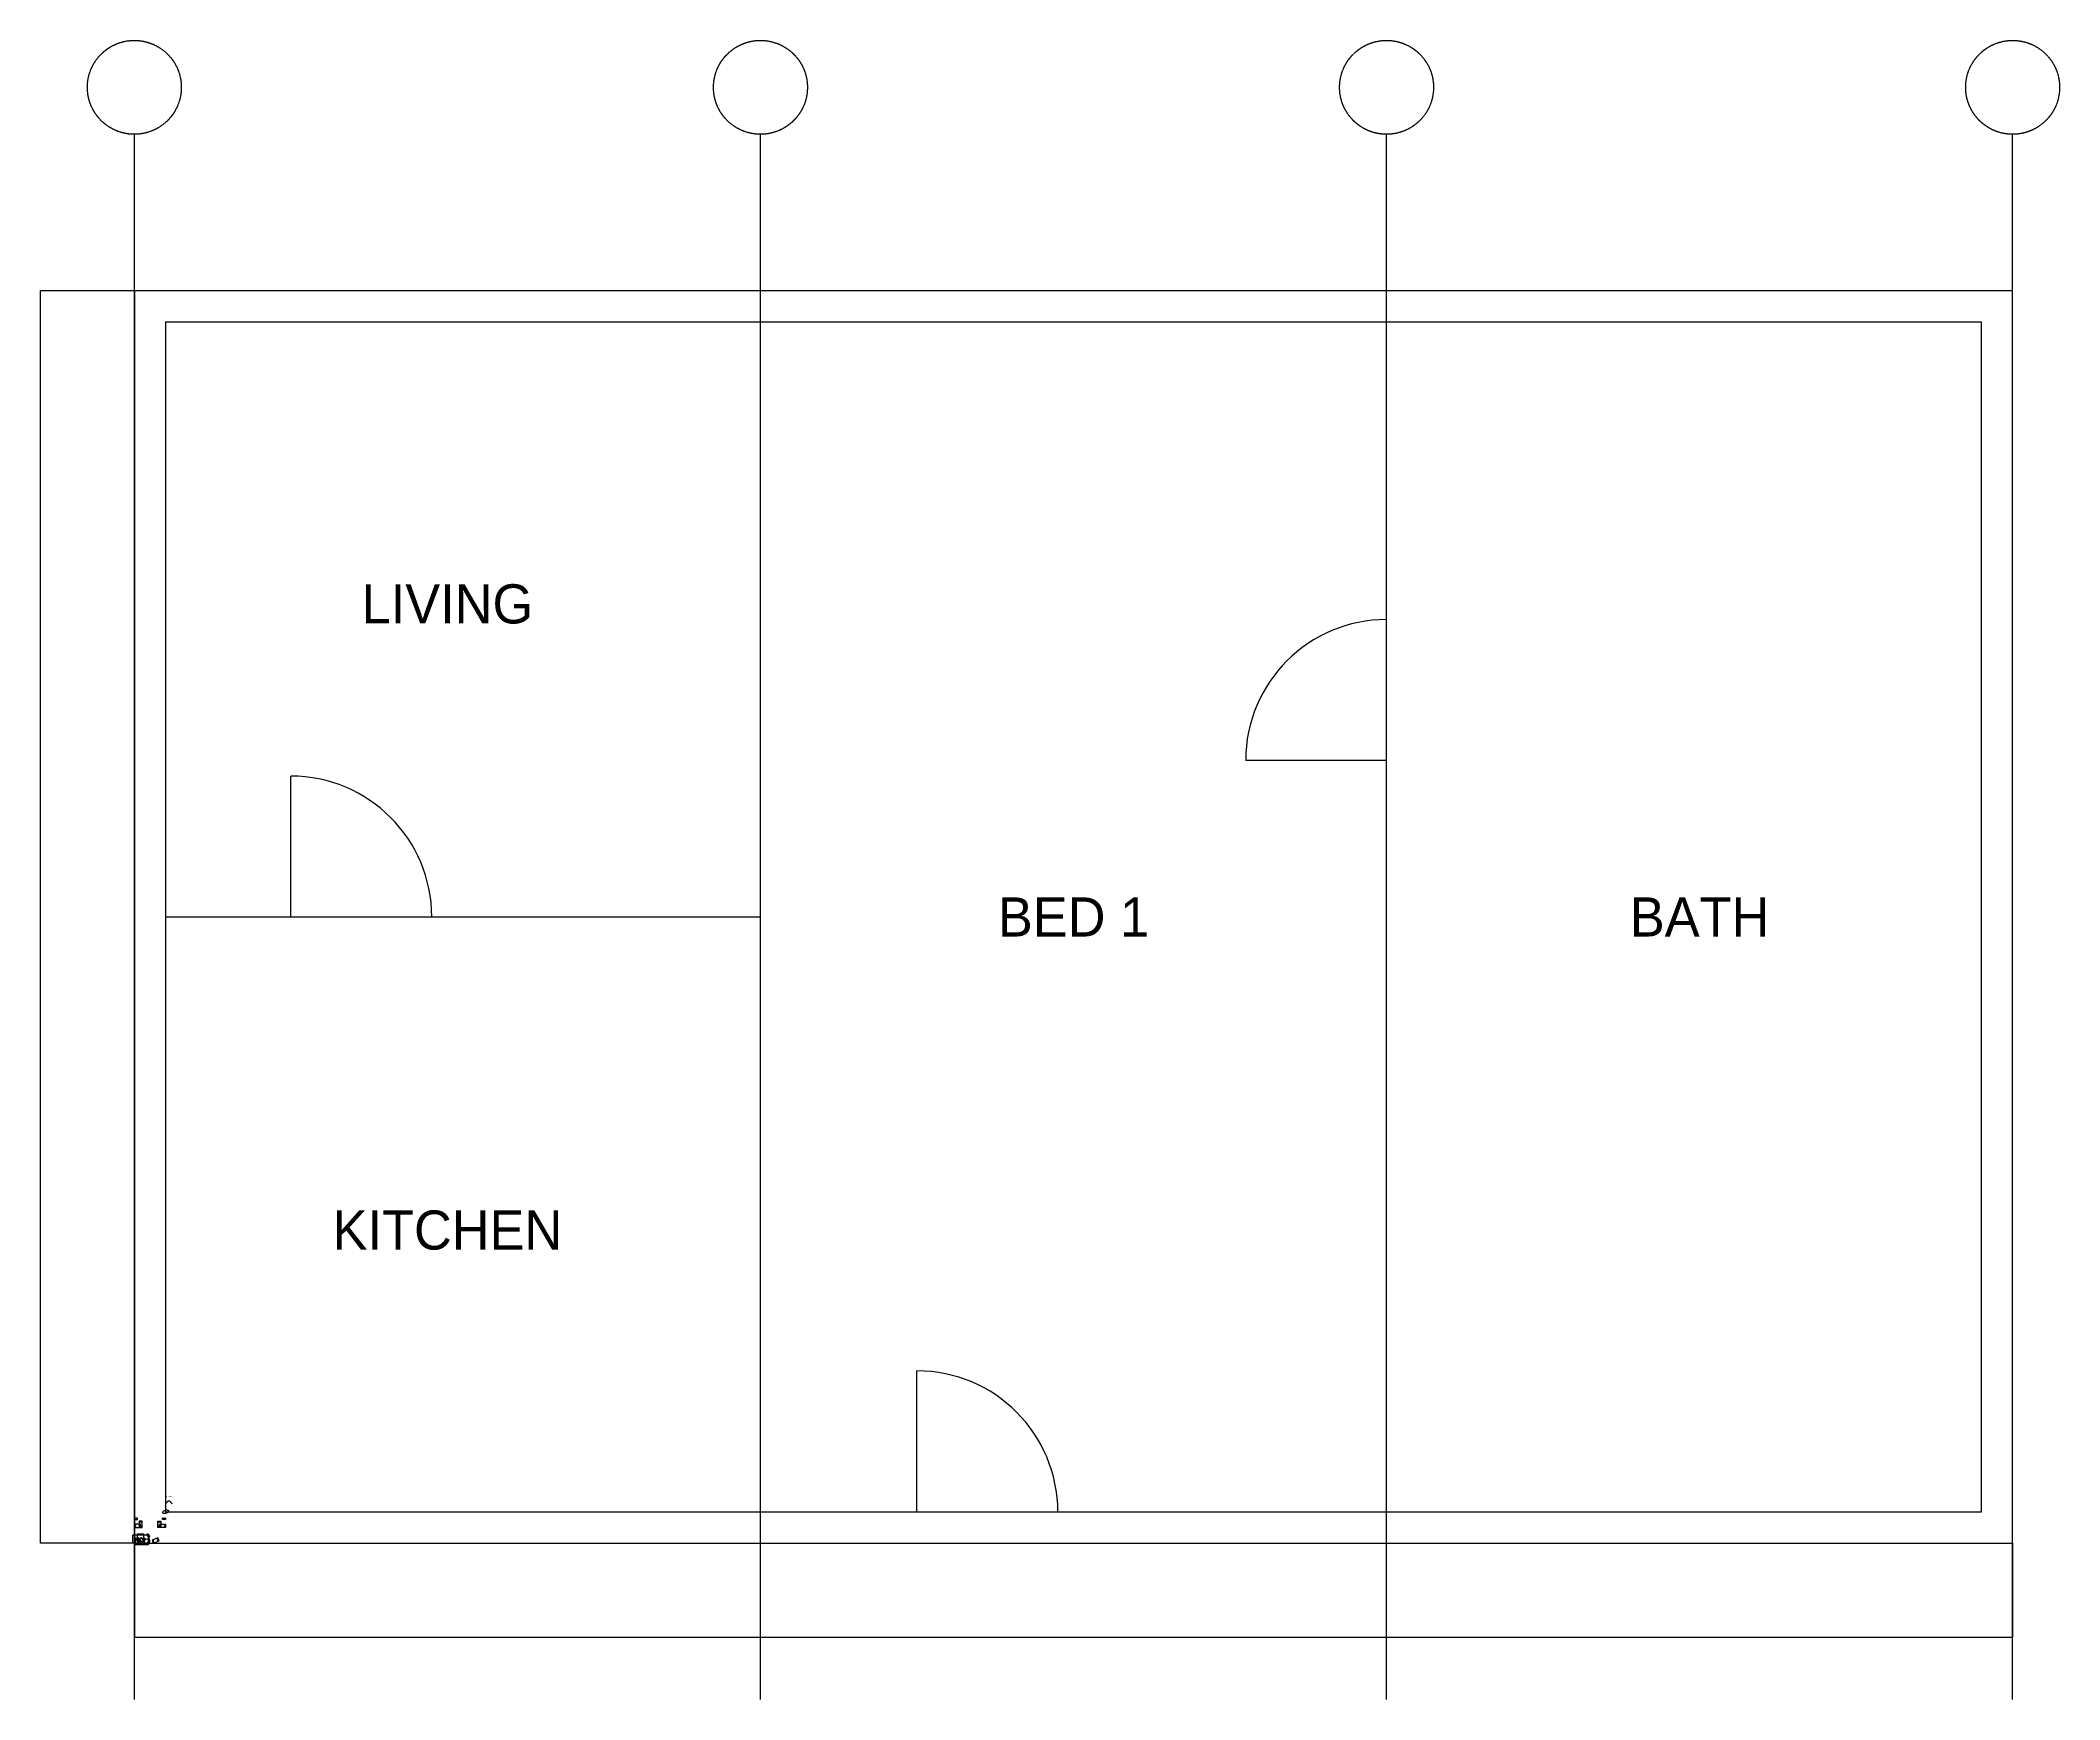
# Model space of a CAD drawing. Extents: x -600 to 12300, y -1000 to 9600.
import ezdxf
from ezdxf.enums import TextEntityAlignment as Align

# ---------------------------------------------------------------- set-up
doc = ezdxf.new("R2010")
doc.units = 0
doc.linetypes.add('CENTER', pattern=[5.08, 3.175, -0.635, 0.635, -0.635])
doc.linetypes.add('DASHED', pattern=[1.524, 1.27, -0.254])
doc.layers.get('0').update_dxf_attribs({"linetype": 'CONTINUOUS'})
doc.layers.get('DEFPOINTS').update_dxf_attribs({"linetype": 'CONTINUOUS'})
for name, color, linetype in [('CENTER', 1, 'CENTER'), ('DIMS', 1, 'CONTINUOUS'), ('DOORS', 3, 'CONTINUOUS'), ('GRID', 8, 'DASHED'), ('HIDDEN', 5, 'CONTINUOUS'), ('OUTLINE', 7, 'CONTINUOUS'), ('P2D', 7, 'CONTINUOUS'), ('ROOMS', 2, 'CONTINUOUS'), ('WALLS', 7, 'CONTINUOUS'), ('WINDOWS', 4, 'CONTINUOUS')]:
    doc.layers.add(name, color=color, linetype=linetype)
doc.styles.add('OPENSANSCONDENSED-LIGHT', font='OpenSansCondensed-Light.ttf')
doc.dimstyles.new('EZ_CURVED', dxfattribs={"dimtxt": 0.25, "dimasz": 0.25, "dimexe": 0.375, "dimexo": 0.125, "dimgap": 0.1, "dimtad": 1, "dimlfac": 100, "dimzin": 12, "dimcen": 2.5, "dimazin": 3, "dimtfac": 0.5, "dimtmove": 0, "dimatfit": 3})
doc.dimstyles.new('EZ_RADIUS', dxfattribs={"dimtxt": 0.25, "dimasz": 0.25, "dimexe": 0.375, "dimexo": 0.125, "dimgap": 0.1, "dimtad": 1, "dimlfac": 100, "dimzin": 12, "dimblk": 'CLOSEDBLANK', "dimcen": 0, "dimazin": 3, "dimtfac": 0.5, "dimtofl": 0, "dimtmove": 0, "dimatfit": 3})
doc.dimstyles.new('EZDXF', dxfattribs={"dimtxt": 0.25, "dimasz": 0.175, "dimexe": 0.375, "dimexo": 0.125, "dimgap": 0.1, "dimtad": 1, "dimlfac": 100, "dimzin": 12, "dimblk": 'ARCHTICK', "dimcen": 2.5, "dimazin": 3, "dimtfac": 0.5, "dimtmove": 0, "dimatfit": 3})

# ---------------------------------------------------------------- blocks, each defined once
blk = doc.blocks.new('_ARCHTICK')
at = {"color": 0, "linetype": 'BYBLOCK', "const_width": 0.15}
blk.add_lwpolyline([(-0.5, -0.5), (0.5, 0.5)], dxfattribs=at)
blk = doc.blocks.new('*D3')
for p, q in [((0, 0), (0, -600)), ((12000, 0), (12000, -600)), ((0, -600), (12000, -600))]:
    blk.add_line(p, q)
at = {"layer": 'DEFPOINTS'}
for p in [(0, 0), (12000, 0), (0, -600)]:
    blk.add_point(p, dxfattribs=at)
at = {"layer": 'DIMS', "xscale": 0.175, "yscale": 0.175, "rotation": 180}
blk.add_blockref('_ARCHTICK', (0, -600), dxfattribs=at)
at = {"layer": 'DIMS', "xscale": 0.175, "yscale": 0.175}
blk.add_blockref('_ARCHTICK', (12000, -600), dxfattribs=at)
at = {"layer": 'DIMS', "style": 'OPENSANSCONDENSED-LIGHT'}
blk.add_text('1200000', height=0.25, dxfattribs=at).set_placement((5999, -600))
blk = doc.blocks.new('*D4')
for p, q in [((0, 8000), (-600, 8000)), ((-600, 0), (-600, 8000)), ((0, 0), (-600, 0))]:
    blk.add_line(p, q)
at = {"layer": 'DEFPOINTS'}
for p in [(0, 8000), (-600, 0), (0, 0)]:
    blk.add_point(p, dxfattribs=at)
at = {"layer": 'DIMS', "xscale": 0.175, "yscale": 0.175}
for p, rotation in [((-600, 8000), 90), ((-600, 0), 270)]:
    blk.add_blockref('_ARCHTICK', p, dxfattribs=dict(at, rotation=rotation))
at = {"layer": 'DIMS', "style": 'OPENSANSCONDENSED-LIGHT'}
blk.add_text('800000', height=0.25, rotation=90, dxfattribs=at).set_placement((-600, 3999))
blk = doc.blocks.new('*D5')
for p, q in [((0, 0), (0, -10)), ((0, -10), (90, -10)), ((90, 0), (90, -10))]:
    blk.add_line(p, q)
at = {"layer": 'DEFPOINTS'}
for p in [(0, 0), (90, 0), (0, -10)]:
    blk.add_point(p, dxfattribs=at)
at = {"layer": 'DIMS', "xscale": 0.175, "yscale": 0.175, "rotation": 180}
blk.add_blockref('_ARCHTICK', (0, -10), dxfattribs=at)
at = {"layer": 'DIMS', "xscale": 0.175, "yscale": 0.175}
blk.add_blockref('_ARCHTICK', (90, -10), dxfattribs=at)
at = {"layer": 'DIMS', "style": 'OPENSANSCONDENSED-LIGHT'}
blk.add_text('9000', height=0.25, dxfattribs=at).set_placement((45, -10))
blk = doc.blocks.new('*D6')
for p, q in [((0, 50), (-10, 50)), ((-10, 0), (-10, 50)), ((0, 0), (-10, 0))]:
    blk.add_line(p, q)
at = {"layer": 'DEFPOINTS'}
for p in [(-10, 0), (0, 50), (0, 0)]:
    blk.add_point(p, dxfattribs=at)
at = {"layer": 'DIMS', "xscale": 0.175, "yscale": 0.175}
for p, rotation in [((-10, 50), 90), ((-10, 0), 270)]:
    blk.add_blockref('_ARCHTICK', p, dxfattribs=dict(at, rotation=rotation))
at = {"layer": 'DIMS', "style": 'OPENSANSCONDENSED-LIGHT'}
blk.add_text('5000', height=0.25, rotation=90, dxfattribs=at).set_placement((-10, 25))
blk = doc.blocks.new('*D7')
for p, q in [((20, 25), (20, 60)), ((20, 60), (60, 60)), ((60, 25), (60, 60))]:
    blk.add_line(p, q)
at = {"layer": 'DEFPOINTS'}
for p in [(20, 60), (20, 25), (60, 25)]:
    blk.add_point(p, dxfattribs=at)
at = {"layer": 'DIMS', "xscale": 0.175, "yscale": 0.175, "rotation": 180}
blk.add_blockref('_ARCHTICK', (20, 60), dxfattribs=at)
at = {"layer": 'DIMS', "xscale": 0.175, "yscale": 0.175}
blk.add_blockref('_ARCHTICK', (60, 60), dxfattribs=at)
at = {"layer": 'DIMS', "style": 'OPENSANSCONDENSED-LIGHT'}
blk.add_text('4000', height=0.25, dxfattribs=at).set_placement((40, 60))
blk = doc.blocks.new('*D8')
for p, q in [((80, 50), (84, 54)), ((84, 54), (94, 44)), ((90, 40), (94, 44))]:
    blk.add_line(p, q)
at = {"layer": 'DEFPOINTS'}
for p in [(80, 50), (84, 54), (90, 40)]:
    blk.add_point(p, dxfattribs=at)
at = {"layer": 'DIMS', "xscale": 0.175, "yscale": 0.175}
for p, rotation in [((84, 54), 135), ((94, 44), 315)]:
    blk.add_blockref('_ARCHTICK', p, dxfattribs=dict(at, rotation=rotation))
at = {"layer": 'DIMS', "style": 'OPENSANSCONDENSED-LIGHT'}
blk.add_text('1414.21', height=0.25, rotation=315, dxfattribs=at).set_placement((88, 49))
blk = doc.blocks.new('_CLOSEDBLANK')
at = {"color": 0, "linetype": 'BYBLOCK'}
blk.add_lwpolyline([(-1, 0), (0, 0), (-1, 0)], close=True, dxfattribs=at)
blk = doc.blocks.new('*D9')
blk.add_line((87, 3), (88, 2))
at = {"layer": 'DEFPOINTS'}
for p in [(80, 10), (87, 3)]:
    blk.add_point(p, dxfattribs=at)
at = {"layer": 'DIMS', "xscale": 0.25, "yscale": 0.25, "rotation": 135}
blk.add_blockref('_CLOSEDBLANK', (87, 3), dxfattribs=at)
at = {"layer": 'DIMS', "style": 'OPENSANSCONDENSED-LIGHT'}
blk.add_text('R1000', height=0.25, rotation=315, dxfattribs=at).set_placement((87, 3))
blk = doc.blocks.new('*D10')
blk.add_line((24, 21), (25, 20))
at = {"layer": 'DEFPOINTS'}
for p in [(20, 25), (24, 21)]:
    blk.add_point(p, dxfattribs=at)
at = {"layer": 'DIMS', "xscale": 0.25, "yscale": 0.25, "rotation": 135}
blk.add_blockref('_CLOSEDBLANK', (24, 21), dxfattribs=at)
at = {"layer": 'DIMS', "style": 'OPENSANSCONDENSED-LIGHT'}
blk.add_text('∅1200', height=0.25, rotation=315, dxfattribs=at).set_placement((25, 21))
blk = doc.blocks.new('_CLOSEDFILLED')
at = {"color": 0, "linetype": 'BYBLOCK'}
blk.add_solid([(-1, 0), (0, 0), (-1, 0)], dxfattribs=at)
blk = doc.blocks.new('*D11')
for p, q in [((80, 50), (80, 58)), ((90, 40), (98, 40))]:
    blk.add_line(p, q)
at = {"layer": 'DEFPOINTS'}
for p in [(80, 50), (80, 40), (90, 40), (93, 53)]:
    blk.add_point(p, dxfattribs=at)
at = {"layer": 'DIMS'}
blk.add_arc((80, 40), 18, 0.7958, 89.2042, dxfattribs=at)
at = {"layer": 'DIMS', "xscale": 0.25, "yscale": 0.25}
for p, rotation in [((80, 58), 179.6021126422703), ((98, 40), 270.3978873577298)]:
    blk.add_blockref('_CLOSEDFILLED', p, dxfattribs=dict(at, rotation=rotation))
at = {"layer": 'DIMS', "style": 'OPENSANSCONDENSED-LIGHT'}
blk.add_text('90°', height=0.25, rotation=315, dxfattribs=at).set_placement((93, 53))
blk = doc.blocks.new('BOLT')
for p, q in [((-3, 0), (3, 0)), ((0, -3), (0, 3))]:
    blk.add_line(p, q)
blk.add_circle((0, 0), 2)
blk = doc.blocks.new('PLATE')
for p, q in [((40, 20), (0, 20)), ((0, 20), (0, 0)), ((0, 0), (40, 0)), ((40, 0), (40, 20))]:
    blk.add_line(p, q)
for p in [(5, 15), (5, 5), (35, 15), (35, 5)]:
    blk.add_blockref('BOLT', p)
for tag, p, height in [('PARTNO', (2, 22), 2), ('MAT', (2, -4), 1.5)]:
    blk.add_attdef(tag, p, '', height=height)
blk = doc.blocks.new('FRAME')
at = {"xscale": 0.5, "yscale": 0.5}
blk.add_blockref('PLATE', (0, 50), dxfattribs=at)
blk.add_blockref('PLATE', (0, 0))
at = {"rotation": 90}
blk.add_blockref('PLATE', (50, 0), dxfattribs=at)

msp = doc.modelspace()

# ---------------------------------------------------------------- linework, layer by layer
for points in [[(200, 250), (201.25, 251.87256), (202.5, 253.73047), (203.75, 255.55908), (205, 257.34375), (206.25, 259.06982), (207.5, 260.72266), (208.75, 262.2876), (210, 263.75), (211.25, 265.09521), (212.5, 266.30859), (213.75, 267.37549), (215, 268.28125), (216.25, 269.01123), (217.5, 269.55078), (218.75, 269.88525), (220, 270), (221.25, 269.88525), (222.5, 269.55078), (223.75, 269.01123), (225, 268.28125), (226.25, 267.37549), (227.5, 266.30859), (228.75, 265.09521), (230, 263.75), (231.25, 262.2876), (232.5, 260.72266), (233.75, 259.06982), (235, 257.34375), (236.25, 255.55908), (237.5, 253.73047), (238.75, 251.87256), (240, 250)], [(0, 30), (1, 31.63597), (2, 33.09185), (3, 34.20735), (4, 34.85969), (5, 34.97704), (6, 34.54649), (7, 33.61543), (8, 32.28636), (9, 30.7056), (10, 29.04716), (11, 27.49361), (12, 26.21599), (13, 25.35493), (14, 25.00523), (15, 25.20538), (16, 25.93335), (17, 27.10901), (18, 28.60292), (19, 30.25064), (20, 31.87076), (21, 33.28493), (22, 34.33748), (23, 34.91254), (24, 34.94679), (25, 34.43647), (26, 33.43776), (27, 32.06059), (28, 30.45659), (29, 28.80232), (30, 27.27989), (31, 26.05692), (32, 25.26802), (33, 25.00005), (34, 25.2825), (35, 26.08429), (36, 27.31714), (37, 28.84533), (38, 30.50064), (39, 32.10084), (40, 33.46976), (41, 34.45671), (42, 34.95304), (43, 34.9041), (44, 34.3153), (45, 33.25144), (46, 31.82964), (47, 30.20642), (48, 28.56048), (49, 27.07301), (50, 25.90776), (51, 25.19301), (52, 25.00744), (53, 25.37149), (54, 26.24506), (55, 27.53201), (56, 29.09064), (57, 30.74939), (58, 32.32563), (59, 33.64586)]]:
    msp.add_lwpolyline(points)
for points in [[(220, 205), (219.22552, 206.46465), (217.71222, 207.68087), (215.51825, 208.60191), (212.72792, 209.19239), (209.44847, 209.42961), (205.80591, 209.30445), (201.94024, 208.82173), (198, 208), (194.13662, 206.87083), (190.49857, 205.47762), (187.22566, 203.87391), (184.44365, 202.12132), (182.25947, 200.28721), (180.75704, 198.44207), (179.99411, 196.6568), (180, 195), (180.77448, 193.53535), (182.28778, 192.31913), (184.48175, 191.39809), (187.27208, 190.80761), (190.55153, 190.57039), (194.19409, 190.69555), (198.05976, 191.17827), (202, 192), (205.86338, 193.12917), (209.50143, 194.52238), (212.77434, 196.12609), (215.55635, 197.87868), (217.74053, 199.71279), (219.24296, 201.55793), (220.00589, 203.3432)], [(20, 0), (30, 0), (30, 10), (20, 10)]]:
    msp.add_lwpolyline(points, close=True)
at = {"const_width": 1.5}
msp.add_lwpolyline([(0, 50), (10, 50)], dxfattribs=at)
msp.add_lwpolyline([(40, 0), (50, 0, 1), (50, 10), (40, 10, -0.5)], format="xyb", close=True)
msp.add_lwpolyline([(60, 0, 0.5, 2, 0), (70, 0, 1, 1, 0), (80, 0, 0.1, 0.1, 0)], format="xyseb")
msp.add_polyline3d([(0, 20, 0), (10, 20, 5), (20, 30, 10)])
at = {"layer": 'CENTER'}
for p, q in [((8, 25), (32, 25)), ((20, 13), (20, 37)), ((48, 25), (72, 25)), ((60, 13), (60, 37))]:
    msp.add_line(p, q, dxfattribs=at)
at = {"layer": 'DOORS'}
for p, q in [((8000, 5000), (7100, 5000)), ((1000, 4000), (1000, 4900)), ((5000, 200), (5000, 1100))]:
    msp.add_line(p, q, dxfattribs=at)
for centre, start, end in [((8000, 5000), 90, 180), ((1000, 4000), 0, 90), ((5000, 200), 0, 90)]:
    msp.add_arc(centre, 900, start, end, dxfattribs=at)
at = {"layer": 'GRID'}
for p, q in [((0, -1000), (0, 9000)), ((4000, -1000), (4000, 9000)), ((8000, -1000), (8000, 9000)), ((12000, -1000), (12000, 9000))]:
    msp.add_line(p, q, dxfattribs=at)
for centre in [(0, 9300), (4000, 9300), (8000, 9300), (12000, 9300)]:
    msp.add_circle(centre, 300, dxfattribs=at)
at = {"layer": 'HIDDEN'}
for centre in [(20, 25), (60, 25)]:
    msp.add_circle(centre, 9, dxfattribs=at)
at = {"layer": 'OUTLINE'}
for p, q in [((80, 50), (0, 50)), ((0, 50), (0, 0)), ((0, 0), (80, 0)), ((90, 10), (90, 40))]:
    msp.add_line(p, q, dxfattribs=at)
for centre in [(20, 25), (60, 25)]:
    msp.add_circle(centre, 6, dxfattribs=at)
for centre, start, end in [((80, 40), 0, 90), ((80, 10), 270, 0)]:
    msp.add_arc(centre, 10, start, end, dxfattribs=at)
at = {"layer": 'P2D'}
msp.add_lwpolyline([(0, 0), (10, 0), (10, 10)], dxfattribs=at)
at = {"layer": 'WALLS'}
for p, q in [((12000, 8000), (0, 8000)), ((0, 8000), (0, 0)), ((12000, 0), (12000, 8000)), ((11800, 7800), (200, 7800)), ((200, 7800), (200, 200)), ((4000, 200), (4000, 7800)), ((8000, 200), (8000, 7800)), ((11800, 200), (11800, 7800)), ((200, 4000), (4000, 4000)), ((200, 200), (11800, 200)), ((0, 0), (12000, 0))]:
    msp.add_line(p, q, dxfattribs=at)
at = {"layer": 'WINDOWS'}
for p, q in [((1500, 200), (2700, 200)), ((6000, 200), (7200, 200)), ((9500, 200), (10700, 200)), ((1500, 0), (2700, 0)), ((6000, 0), (7200, 0)), ((9500, 0), (10700, 0))]:
    msp.add_line(p, q, dxfattribs=at)

# ---------------------------------------------------------------- block references
for name, p in [('FRAME', (0, 100)), ('BOLT', (0, -50))]:
    msp.add_blockref(name, p)
at = {"xscale": -1}
msp.add_blockref('FRAME', (200, 100), dxfattribs=at)
msp.add_blockref('PLATE', (0, 0)).add_auto_attribs({'PARTNO': 'P-100', 'MAT': 'S235'})
for p, rotation, values in [((60, 0), 10, {'PARTNO': 'P-101', 'MAT': 'S235'}), ((120, 0), 20, {'PARTNO': 'P-102', 'MAT': 'S235'})]:
    msp.add_blockref('PLATE', p, dxfattribs=dict(rotation=rotation)).add_auto_attribs(values)

# ---------------------------------------------------------------- texts
msp.add_text('Mixed drawing', height=5).set_placement((199.04762, 294.7619))
at = {"layer": 'ROOMS'}
for s, p in [('LIVING', (2000, 6000)), ('BED 1', (6000, 4000)), ('BATH', (10000, 4000)), ('KITCHEN', (2000, 2000))]:
    msp.add_text(s, height=250, dxfattribs=at).set_placement(p, align=Align.MIDDLE_CENTER)

# ---------------------------------------------------------------- dimensions: what is measured, and where the dimension line sits
at = {"layer": 'DIMS'}
for base, p1, p2, angle, picture, middle in [((-600, 0), (0, 0), (0, 8000), 90, '*D4', (-600.225, 4000)), ((-10, 0), (0, 0), (0, 50), 90, '*D6', (-10.225, 25)), ((83.53553, 53.53553), (80, 50), (90, 40), 315, '*D8', (88.69463, 48.69463))]:
    dim = msp.add_linear_dim(base=base, p1=p1, p2=p2, angle=angle, dimstyle='EZDXF', dxfattribs=at)
    dim.commit()
    dim.dimension.update_dxf_attribs({"geometry": picture, "text_midpoint": middle})
for base, p1, p2, picture, middle in [((0, -600), (0, 0), (12000, 0), '*D3', (6000, -599.775)), ((0, -10), (0, 0), (90, 0), '*D5', (45, -9.775)), ((20, 60), (20, 25), (60, 25), '*D7', (40, 60.225))]:
    dim = msp.add_linear_dim(base=base, p1=p1, p2=p2, dimstyle='EZDXF', dxfattribs=at)
    dim.commit()
    dim.dimension.update_dxf_attribs({"geometry": picture, "text_midpoint": middle})
dim = msp.add_diameter_dim_2p(p1=(15.75736, 29.24264), p2=(24.24264, 20.75736), dimstyle='EZ_RADIUS', dxfattribs=at)
dim.commit()
dim.dimension.update_dxf_attribs({"geometry": '*D10', "text_midpoint": (25.09117, 20.22703)})
dim = msp.add_angular_dim_3p(base=(92.72792, 52.72792), center=(80, 40), p1=(90, 40), p2=(80, 50), dimstyle='EZ_CURVED', dxfattribs=at)
dim.commit()
dim.dimension.update_dxf_attribs({"geometry": '*D11', "text_midpoint": (92.88702, 52.88702)})
dim = msp.add_radius_dim(center=(80, 10), mpoint=(87.07107, 2.92893), dimstyle='EZ_RADIUS', dxfattribs=at)
dim.commit()
dim.dimension.update_dxf_attribs({"geometry": '*D9', "text_midpoint": (87.9196, 2.3986)})

doc.saveas('drawing.dxf')
